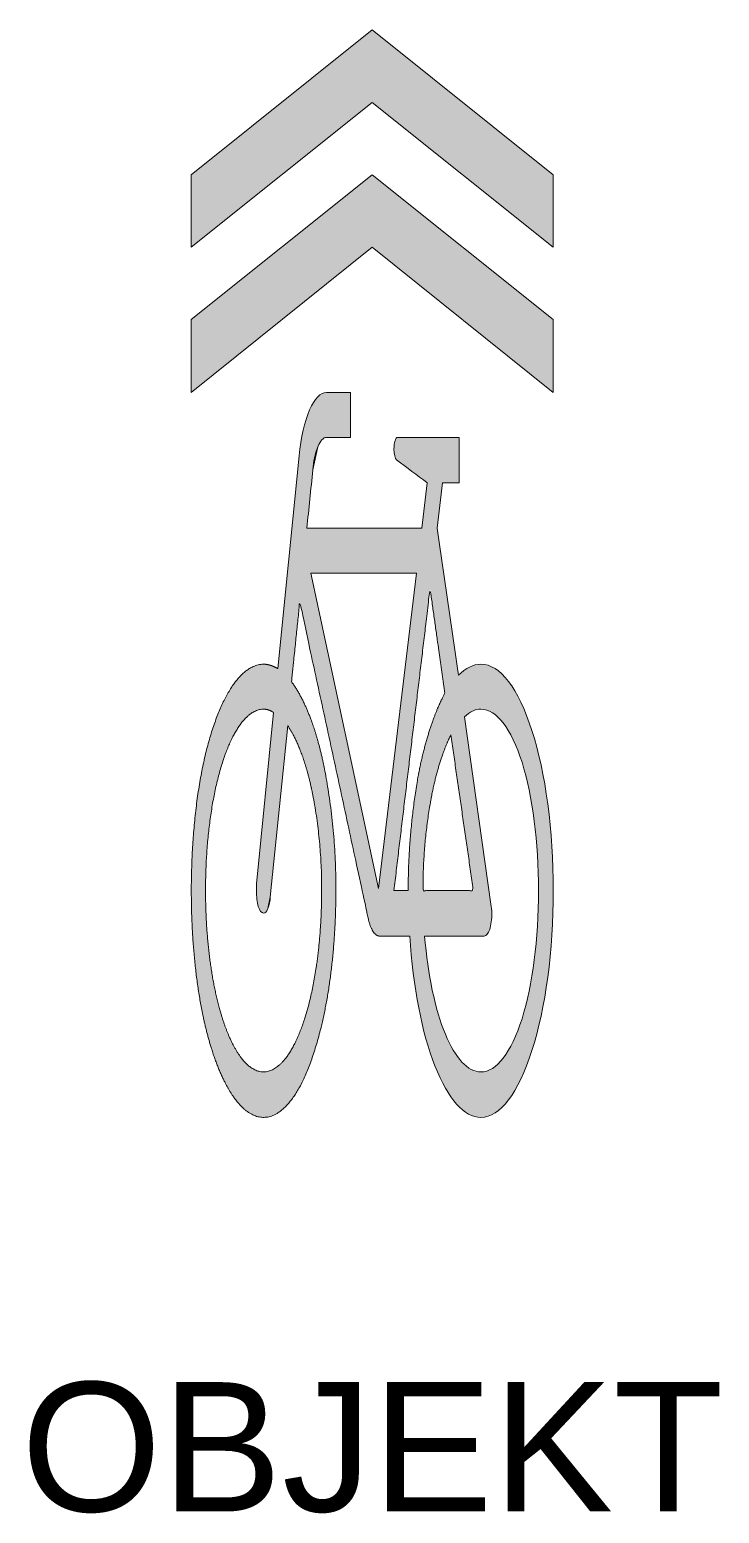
# Model space of a CAD drawing. Header units: metres. Extents: x -0.66 to 0.67, y -0.75 to 2.11.
import ezdxf
from ezdxf.enums import TextEntityAlignment as Align

# ---------------------------------------------------------------- set-up
doc = ezdxf.new("R2010")
doc.units = ezdxf.units.M
doc.layers.get('Defpoints').update_dxf_attribs({"color": 140, "lineweight": 5})
doc.styles.get("Standard").update_dxf_attribs({"font": 'arial.ttf'})

msp = doc.modelspace()

# ---------------------------------------------------------------- hatches: boundary and pattern name
at = {"lineweight": 0}
h = msp.add_hatch(color=0, dxfattribs=at)
h.dxf.hatch_style = 1
h.paths.add_polyline_path([(0.3500001023408714, 1.693318683253338), (0.3500001023408714, 1.833106923825184), (-0.0005295185612936848, 2.113742406791387), (-0.3500001023408714, 1.833106923825184), (-0.3500001023408714, 1.693318683253338), (-0.0005295185612936709, 1.972895164397027)])
h = msp.add_hatch(color=0, dxfattribs=at)
h.dxf.hatch_style = 1
h.paths.add_polyline_path([(0.3500001023408714, 1.41268326492348), (0.3500001023408714, 1.553530507317838), (-0.0005295185612937126, 1.833106988461527), (-0.3500001023408714, 1.553530507317838), (-0.3500001023408714, 1.41268326492348), (-0.0005295185612936848, 1.693318747889684)])
h = msp.add_hatch(color=0, dxfattribs=at)
h.dxf.hatch_style = 1
edge = h.paths.add_edge_path()
edge.add_spline(control_points=[(-0.1265506639268068, 1.150050619030988), (-0.1226676572442642, 1.187821684033985), (-0.1187846505617216, 1.225592749036982), (-0.114901643879179, 1.26336381403998)], knot_values=[18, 18, 18, 18, 19, 19, 19, 19], weights=[1, 1, 1, 1], degree=3, periodic=0)
edge.add_arc((0.03203485899295133, 1.255137639169015), 0.1471665920964776, 159.0148196654555, 176.7956661802166, ccw=False)
edge.add_spline(control_points=[(-0.105370627476546, 1.307841890585571), (-0.1000756183639311, 1.319490910633228), (-0.094780609251373, 1.325844921568311), (-0.08842659831630328, 1.325844921568311)], knot_values=[0, 0, 0, 0, 1, 1, 1, 1], weights=[1, 1, 1, 1], degree=3, periodic=0)
edge.add_spline(control_points=[(-0.08842659831630328, 1.325844921568311), (-0.07289457158613288, 1.325844921568311), (-0.05736254485593406, 1.325844921568311), (-0.04183051812573524, 1.325844921568311)], knot_values=[1, 1, 1, 1, 2, 2, 2, 2], weights=[1, 1, 1, 1], degree=3, periodic=0)
edge.add_spline(control_points=[(-0.04183051812573524, 1.325844921568311), (-0.0418305181256784, 1.354790971383689), (-0.0418305181256784, 1.383737021199069), (-0.0418305181256784, 1.412683071014449)], knot_values=[2, 2, 2, 2, 3, 3, 3, 3], weights=[1, 1, 1, 1], degree=3, periodic=0)
edge.add_line((-0.0418305181256784, 1.412683071014452), (-0.08842659831630337, 1.412683071014452))
edge.add_spline(control_points=[(-0.08842659831630328, 1.412683071014452), (-0.1000756183639311, 1.412683071014452), (-0.1117246384116157, 1.401034050966803), (-0.1212556548142487, 1.37879501269401), (-0.1307866712168533, 1.356555974421216), (-0.1381996839744346, 1.325844921568311), (-0.1413766894419979, 1.289838859602835)], knot_values=[0, 0, 0, 0, 1, 1, 1, 2, 2, 2, 2], degree=3, periodic=0)
edge.add_line((-0.141376689441998, 1.289838859602834), (-0.1826777605200647, 0.8789461524674174))
edge.add_spline(control_points=[(-0.1826777605200647, 0.8789461524674174), (-0.1922087769226692, 0.8842411439299553), (-0.2006807915027906, 0.8874181670475281), (-0.2102118079053952, 0.8874181670475281)], knot_values=[0, 0, 0, 0, 1, 1, 1, 1], weights=[1, 1, 1, 1], degree=3, periodic=0)
edge.add_spline(control_points=[(-0.2102118079053952, 0.8874181670475281), (-0.2472768716933871, 0.8874181670475281), (-0.2832829336588674, 0.8418810886794255), (-0.3097579792217431, 0.7592789465233345)], knot_values=[1, 1, 1, 1, 2, 2, 2, 2], weights=[1, 1, 1, 1], degree=3, periodic=0)
edge.add_spline(control_points=[(-0.3097579792217431, 0.7592789465233345), (-0.336233024784562, 0.677735823839793), (-0.3500000308272178, 0.5654816130032785), (-0.3500000308272178, 0.4500503966992291)], knot_values=[2, 2, 2, 2, 3, 3, 3, 3], weights=[1, 1, 1, 1], degree=3, periodic=0)
edge.add_spline(control_points=[(-0.3500000308272178, 0.4500503966992291), (-0.3500000308272178, 0.3335602315227497), (-0.336233024784562, 0.2223649872086924), (-0.3097579792217431, 0.1408219174752396)], knot_values=[3, 3, 3, 3, 4, 4, 4, 4], weights=[1, 1, 1, 1], degree=3, periodic=0)
edge.add_spline(control_points=[(-0.3097579792217431, 0.1408219174752396), (-0.2832829336588674, 0.05821977531915223), (-0.2472768716933871, 0.01162371277856522), (-0.2102118079053952, 0.01162371277856522), (-0.1731467441174033, 0.01162371277856522), (-0.137140682151923, 0.05821977531915223), (-0.1117246384116157, 0.1408219174752396)], knot_values=[4, 4, 4, 4, 5, 5, 5, 6, 6, 6, 6], weights=[1, 1, 1, 1, 1, 1, 1], degree=3, periodic=0)
edge.add_spline(control_points=[(-0.1117246384116157, 0.1408219174752396), (-0.08524959284876843, 0.2223649872086924), (-0.07042356733357735, 0.3335602315227497), (-0.07042356733357735, 0.4500503966992291)], knot_values=[6, 6, 6, 6, 7.000000000000001, 7.000000000000001, 7.000000000000001, 7.000000000000001], weights=[1, 1, 1, 1], degree=3, periodic=0)
edge.add_spline(control_points=[(-0.07042356733357735, 0.4500503966992291), (-0.07015588145851837, 0.531175364261987), (-0.07794758331597507, 0.611925728966737), (-0.09372160742880453, 0.6915028122324198)], knot_values=[7.000000000000001, 7.000000000000001, 7.000000000000001, 7.000000000000001, 7.19898617741152, 7.19898617741152, 7.19898617741152, 7.19898617741152], weights=[1, 0.9967030960830896, 0.9967030960830896, 1], degree=3, periodic=0)
edge.add_spline(control_points=[(-0.09372160742880453, 0.6915028122324198), (-0.1085476329440809, 0.7635149714634224), (-0.1307866712168533, 0.8196420857066933), (-0.156202714957189, 0.8535301087270781)], knot_values=[7.19898617741152, 7.19898617741152, 7.19898617741152, 7.19898617741152, 8.19898617741152, 8.19898617741152, 8.19898617741152, 8.19898617741152], weights=[1, 1, 1, 1], degree=3, periodic=0)
edge.add_spline(control_points=[(-0.156202714957189, 0.8535301087270781), (-0.150907705844574, 0.9050681974227608), (-0.1456126967319875, 0.9566062861184417), (-0.140317687619401, 1.008144374814123)], knot_values=[8.19898617741152, 8.19898617741152, 8.19898617741152, 8.19898617741152, 9.19898617741152, 9.19898617741152, 9.19898617741152, 9.19898617741152], weights=[1, 1, 1, 1], degree=3, periodic=0)
edge.add_spline(control_points=[(-0.140317687619401, 1.008144374814123), (-0.09654561228892078, 0.8058750325972923), (-0.05277353695835529, 0.6036056903804674), (-0.009001461627789809, 0.4013363481636425)], knot_values=[9.19898617741152, 9.19898617741152, 9.19898617741152, 9.19898617741152, 10.19898617741152, 10.19898617741152, 10.19898617741152, 10.19898617741152], weights=[1, 1, 1, 1], degree=3, periodic=0)
edge.add_spline(control_points=[(-0.009001461627789809, 0.4013363481636425), (-0.004765454337686492, 0.3769792885957948), (0.004765562064918072, 0.3621532630805966), (0.01323757664501102, 0.3621532630805966)], knot_values=[10.19898617741152, 10.19898617741152, 10.19898617741152, 10.19898617741152, 11.19898617741152, 11.19898617741152, 11.19898617741152, 11.19898617741152], weights=[1, 1, 1, 1], degree=3, periodic=0)
edge.add_line((0.01323757664501105, 0.3621532630805966), (0.07254167870583218, 0.3621532630805967))
edge.add_spline(control_points=[(0.07254167870583217, 0.3621532630805966), (0.07889568964090188, 0.2636661288868574), (0.09583971880111619, 0.1747099581456553), (0.1212557625414519, 0.1111698664448468)], knot_values=[0, 0, 0, 0, 1, 1, 1, 1], weights=[1, 1, 1, 1], degree=3, periodic=0)
edge.add_spline(control_points=[(0.1212557625414519, 0.1111698664448468), (0.146671806281816, 0.04657068467137648), (0.1773828591347097, 0.01162371277856522), (0.2102119156326268, 0.01162371277856522)], knot_values=[1, 1, 1, 1, 2, 2, 2, 2], weights=[1, 1, 1, 1], degree=3, periodic=0)
edge.add_spline(control_points=[(0.2102119156326268, 0.01162371277856522), (0.2472769617705666, 0.01162371277856522), (0.282224057213611, 0.05821977531915223), (0.3086991027764867, 0.1408219174752396)], knot_values=[2, 2, 2, 2, 3, 3, 3, 3], weights=[1, 1, 1, 1], degree=3, periodic=0)
edge.add_spline(control_points=[(0.3086991027764867, 0.1408219174752396), (0.3351405745774541, 0.2222615801117197), (0.3499625525078787, 0.333278259474049), (0.3500001023335813, 0.4496072487718391)], knot_values=[3, 3, 3, 3, 3.998731871423155, 3.998731871423155, 3.998731871423155, 3.998731871423155], weights=[1, 1, 1, 1], degree=3, periodic=0)
edge.add_line((0.350000102340871, 0.4496072489994001), (0.350000102340871, 0.4504895259615509))
edge.add_spline(control_points=[(0.3500001023335813, 0.4504895261879391), (0.3499625525078786, 0.5657662691605058), (0.3351405745774541, 0.6778392310039134), (0.3086991027764867, 0.7592789465233345)], knot_values=[4.001268128576847, 4.001268128576847, 4.001268128576847, 4.001268128576847, 5, 5, 5, 5], weights=[1, 1, 1, 1], degree=3, periodic=0)
edge.add_spline(control_points=[(0.3086991027764867, 0.7592789465233345), (0.282224057213611, 0.8418810886794255), (0.2472769617705666, 0.8874181670475281), (0.2102119156326268, 0.8874181670475281)], knot_values=[5, 5, 5, 5, 6, 6, 6, 6], weights=[1, 1, 1, 1], degree=3, periodic=0)
edge.add_spline(control_points=[(0.2102119156326268, 0.8874181670475281), (0.1953858901174357, 0.8874181670475281), (0.1805598646022446, 0.880005154289929), (0.1667928409095651, 0.8662381482472767), (0.1667928409095651, 0.8662381482472767), (0.1667928409095651, 0.8662381482472767), (0.1667928409095651, 0.8662381482472767), (0.1530258172169141, 0.9608423051751807), (0.1392587935242346, 1.055446462103085), (0.1254917698315552, 1.150050619030988)], knot_values=[6, 6, 6, 6, 7, 7, 7, 8, 8, 8, 9, 9, 9, 9], weights=[1, 1, 1, 1, 1, 1, 1, 1, 1, 1], degree=3, periodic=0)
edge.add_spline(control_points=[(0.1254917698315552, 1.150050619030988), (0.1290217759065371, 1.179349669453877), (0.1325517819815758, 1.208648719876765), (0.1360817880566145, 1.237947770299652)], knot_values=[9, 9, 9, 9, 10, 10, 10, 10], weights=[1, 1, 1, 1], degree=3, periodic=0)
edge.add_spline(control_points=[(0.1360817880566145, 1.237947770299652), (0.146671806281816, 1.237947770299648), (0.1572618245069606, 1.237947770299648), (0.1678518427321052, 1.237947770299648)], knot_values=[10, 10, 10, 10, 11, 11, 11, 11], weights=[1, 1, 1, 1], degree=3, periodic=0)
edge.add_spline(control_points=[(0.1678518427321052, 1.237947770299648), (0.1678518427320768, 1.267246820722534), (0.1678518427320768, 1.296545871145421), (0.1678518427320768, 1.325844921568308)], knot_values=[11, 11, 11, 11, 12, 12, 12, 12], weights=[1, 1, 1, 1], degree=3, periodic=0)
edge.add_spline(control_points=[(0.1678518427320768, 1.325844921568308), (0.1283157746915862, 1.325844921568311), (0.08877970665106716, 1.325844921568311), (0.04924363861054815, 1.325844921568311)], knot_values=[12, 12, 12, 12, 13, 13, 13, 13], weights=[1, 1, 1, 1], degree=3, periodic=0)
edge.add_spline(control_points=[(0.04924363861054815, 1.325844921568311), (0.04500763132044483, 1.325844921568311), (0.04183062585290998, 1.31525490334317), (0.04183062585290998, 1.303605883295514)], knot_values=[13, 13, 13, 13, 14, 14, 14, 14], weights=[1, 1, 1, 1], degree=3, periodic=0)
edge.add_spline(control_points=[(0.04183062585290998, 1.303605883295514), (0.04183062585290998, 1.293015865070377), (0.04394862949793321, 1.284543850490266), (0.04712563496546807, 1.282425846845236)], knot_values=[14, 14, 14, 14, 15, 15, 15, 15], weights=[1, 1, 1, 1], degree=3, periodic=0)
edge.add_spline(control_points=[(0.04712563496546807, 1.282425846845236), (0.06689366898574178, 1.267599821330037), (0.0866617030060155, 1.252773795814841), (0.1064297370262892, 1.237947770299645)], knot_values=[15, 15, 15, 15, 16, 16, 16, 16], weights=[1, 1, 1, 1], degree=3, periodic=0)
edge.add_spline(control_points=[(0.1064297370262892, 1.237947770299645), (0.1028997309511936, 1.208648719876759), (0.0993697248761265, 1.179349669453872), (0.09583971880105935, 1.150050619030985)], knot_values=[16, 16, 16, 16, 17, 17, 17, 17], weights=[1, 1, 1, 1], degree=3, periodic=0)
edge.add_spline(control_points=[(0.09583971880105935, 1.150050619030985), (0.02170959122516081, 1.150050619030988), (-0.052420536350823, 1.150050619030988), (-0.1265506639268068, 1.150050619030988)], knot_values=[17, 17, 17, 17, 18, 18, 18, 18], weights=[1, 1, 1, 1], degree=3, periodic=0)
h.paths.add_polyline_path([(0.08524970057597156, 1.063212487234875), (0.0121785748224994, 0.4542864392893441), (-0.1191376511691971, 1.063212487234875)], flags=16)
edge = h.paths.add_edge_path(flags=16)
edge.add_spline(control_points=[(0.1117247461387905, 1.033560418554455), (0.1212557625414235, 0.9661373084044094), (0.1307867789440564, 0.898714198254364), (0.1403177953467178, 0.8312910881043187)], knot_values=[1.169938981253876, 1.169938981253876, 1.169938981253876, 1.169938981253876, 2.169938981253876, 2.169938981253876, 2.169938981253876, 2.169938981253876], weights=[1, 1, 1, 1], degree=3, periodic=0)
edge.add_spline(control_points=[(0.1403177953467178, 0.8312910881043187), (0.1191377588964286, 0.7921080030212693), (0.1011347279137027, 0.7370399259005751), (0.08842670604356329, 0.6703227757821342)], knot_values=[0.1699389812538756, 0.1699389812538756, 0.1699389812538756, 0.1699389812538756, 1.169938981253876, 1.169938981253876, 1.169938981253876, 1.169938981253876], weights=[1, 1, 1, 0.9999999999999999], degree=3, periodic=0)
edge.add_spline(control_points=[(0.08842670604356329, 0.6703227757821342), (0.07583402517373372, 0.5975277083371271), (0.0694646949983877, 0.5239265596441207), (0.06936467323835416, 0.4500503966992309)], knot_values=[0, 0, 0, 0, 0.1699389812538756, 0.1699389812538756, 0.1699389812538756, 0.1699389812538756], weights=[0.9999999999999999, 0.9975948428090906, 0.9975948428090906, 0.9999999999999999], degree=3, periodic=0)
edge.add_line((0.06936467323835407, 0.4500503966992291), (0.04183062585291041, 0.450050396699229))
edge.add_spline(control_points=[(0.04183062585290998, 0.4500503966992255), (0.06512866594822242, 0.6445537373176347), (0.08842670604353486, 0.8390570779360438), (0.1117247461387905, 1.033560418554455)], knot_values=[2.169938981253876, 2.169938981253876, 2.169938981253876, 2.169938981253876, 3.169938981253876, 3.169938981253876, 3.169938981253876, 3.169938981253876], weights=[1, 1, 1, 1], degree=3, periodic=0)
edge = h.paths.add_edge_path(flags=16)
edge.add_line((-0.1911497751001576, 0.7942259890162653), (-0.2239788315981031, 0.462758436219424))
edge.add_spline(control_points=[(-0.2239788315981031, 0.4627584362194241), (-0.2239788315981031, 0.4585224112793398), (-0.2239788315981031, 0.4542864392893442), (-0.2239788315981031, 0.4500503966992291)], knot_values=[3, 3, 3, 3, 4, 4, 4, 4], degree=3, periodic=0)
edge.add_spline(control_points=[(-0.2239788315981031, 0.4500503966992291), (-0.2239788315981031, 0.4384013766515729), (-0.2229198297755914, 0.4267523566039202), (-0.2208018261305398, 0.4193393791463826)], knot_values=[2, 2, 2, 2, 3, 3, 3, 3], degree=3, periodic=0)
edge.add_spline(control_points=[(-0.2208018261305398, 0.4193393791463826), (-0.2176248206630049, 0.4108673822163027), (-0.2144478151954416, 0.406631339626184), (-0.2102118079053952, 0.406631339626184)], knot_values=[1, 1, 1, 1, 2, 2, 2, 2], degree=3, periodic=0)
edge.add_spline(control_points=[(-0.2102118079053952, 0.406631339626184), (-0.2070348024378603, 0.406631339626184), (-0.2049167987928371, 0.40874932562118), (-0.2017397933253022, 0.4151033542062947)], knot_values=[0, 0, 0, 0, 1, 1, 1, 1], degree=3, periodic=0)
edge.add_line((-0.2017397933252598, 0.415103354206361), (-0.1975037860352558, 0.4373424277791497))
edge.add_line((-0.1975037860352558, 0.4373424277791497), (-0.1636157277147987, 0.7688099629259604))
edge.add_spline(control_points=[(-0.1636157277147987, 0.7688099629259604), (-0.1445536949095612, 0.7412758978905671), (-0.1276096657493184, 0.6957388548225296), (-0.1159606457016338, 0.6396117582292895)], knot_values=[7.198595233930988, 7.198595233930988, 7.198595233930988, 7.198595233930988, 8.198595233930988, 8.198595233930988, 8.198595233930988, 8.198595233930988], weights=[1, 1, 1, 1], degree=3, periodic=0)
edge.add_spline(control_points=[(-0.1159606457016338, 0.6396117582292895), (-0.1036848580162513, 0.5771255993099924), (-0.09766407560435653, 0.5137302903437), (-0.09795761471890785, 0.4500503966992291)], knot_values=[7.000000000000001, 7.000000000000001, 7.000000000000001, 7.000000000000001, 7.198595233930988, 7.198595233930988, 7.198595233930988, 7.198595233930988], weights=[1, 0.9967160274211757, 0.9967160274211757, 1], degree=3, periodic=0)
edge.add_spline(control_points=[(-0.09795761471890785, 0.4500503966992291), (-0.09795761471890785, 0.3568582539680278), (-0.1096066347665925, 0.2679020832268257), (-0.1307866712168533, 0.202243952580929), (-0.1519667076671425, 0.1365858219350322), (-0.1805597568750414, 0.09952077579707463), (-0.2102118079053952, 0.09952077579707463), (-0.2398638589358058, 0.09952077579707463), (-0.2684569081436763, 0.1365858219350322), (-0.2896369445939371, 0.202243952580929), (-0.3108169810442547, 0.2679020832268257), (-0.3224660010918825, 0.3568582539680278), (-0.3224660010918825, 0.4500503966992291)], knot_values=[3, 3, 3, 3, 4, 4, 4, 5, 5, 5, 6, 6, 6, 7, 7, 7, 7], weights=[1, 1, 1, 1, 1, 1, 1, 1, 1, 1, 1, 1, 1], degree=3, periodic=0)
edge.add_spline(control_points=[(-0.3224660010918825, 0.4500503966992291), (-0.3224660010918825, 0.5432426100305463), (-0.3108169810442547, 0.6321987101716289), (-0.2896369445939371, 0.6978568408175256), (-0.2684569081436763, 0.7635149714634224), (-0.2398638589358058, 0.80058001760138), (-0.2102118079053952, 0.80058001760138)], knot_values=[1, 1, 1, 1, 2, 2, 2, 3, 3, 3, 3], weights=[1, 1, 1, 1, 1, 1, 1], degree=3, periodic=0)
edge.add_spline(control_points=[(-0.2102118079053952, 0.80058001760138), (-0.2038577969703255, 0.80058001760138), (-0.1975037860352558, 0.798462031606384), (-0.1911497751001576, 0.7942259890162653)], knot_values=[0, 0, 0, 0, 1, 1, 1, 1], weights=[1, 1, 1, 1], degree=3, periodic=0)
edge = h.paths.add_edge_path(flags=16)
edge.add_spline(control_points=[(0.1784418609572214, 0.7857539920861853), (0.1879728773598544, 0.7952850084888112), (0.1985628955849705, 0.80058001760138), (0.2102119156326268, 0.80058001760138)], knot_values=[6, 6, 6, 6, 7, 7, 7, 7], degree=3, periodic=0)
edge.add_spline(control_points=[(0.2102119156326268, 0.80058001760138), (0.2398639666630373, 0.80058001760138), (0.2684570158709079, 0.7635149714634224), (0.2896370699712207, 0.6978568408175256)], knot_values=[5, 5, 5, 5, 6, 6, 6, 6], degree=3, periodic=0)
edge.add_spline(control_points=[(0.2896370699712207, 0.6978568408175256), (0.3097580869489462, 0.6321987101716289), (0.3214071069966025, 0.5432426100305463), (0.3214071069966025, 0.4500503966992291)], knot_values=[4, 4, 4, 4, 5, 5, 5, 5], degree=3, periodic=0)
edge.add_spline(control_points=[(0.3214071069966025, 0.4500503966992291), (0.3214071069966025, 0.3568582539680278), (0.3097580869489462, 0.2679020832268257), (0.2896370699712207, 0.202243952580929)], knot_values=[3, 3, 3, 3, 4, 4, 4, 4], degree=3, periodic=0)
edge.add_spline(control_points=[(0.2896370699712207, 0.202243952580929), (0.2684570158709079, 0.1365858219350322), (0.2398639666630373, 0.09952077579707463), (0.2102119156326268, 0.09952077579707463)], knot_values=[2, 2, 2, 2, 3, 3, 3, 3], degree=3, periodic=0)
edge.add_spline(control_points=[(0.2102119156326268, 0.09952077579707463), (0.1847958718923195, 0.09952077579707463), (0.160438829974467, 0.1259958213599219), (0.1413767971692295, 0.1725919015505362)], knot_values=[1, 1, 1, 1, 2, 2, 2, 2], degree=3, periodic=0)
edge.add_spline(control_points=[(0.1413767971692295, 0.1725919015505362), (0.1212557625414519, 0.2202470541637886), (0.1074887388488008, 0.2869641513321355), (0.1011347279137027, 0.3621532630805966)], knot_values=[0, 0, 0, 0, 1, 1, 1, 1], degree=3, periodic=0)
edge.add_line((0.1011347279137027, 0.3621532630805965), (0.2165659265676964, 0.3621532630805966))
edge.add_spline(control_points=[(0.2165659265676965, 0.3621532630805966), (0.2208019338577998, 0.3621532630805966), (0.2239789393253346, 0.3674482545431381), (0.2271559447928695, 0.3748613026007952)], knot_values=[2, 2, 2, 2, 3, 3, 3, 3], degree=3, periodic=0)
edge.add_spline(control_points=[(0.2271559447928695, 0.3748613026007952), (0.2292739484378927, 0.3833332995308787), (0.231391952082916, 0.3949823195785314), (0.231391952082916, 0.406631339626184)], knot_values=[1, 1, 1, 1, 2, 2, 2, 2], degree=3, periodic=0)
edge.add_spline(control_points=[(0.231391952082916, 0.406631339626184), (0.231391952082916, 0.4119263310887256), (0.2303329502604043, 0.4182803596738403), (0.2292739484378927, 0.4235753511363747)], knot_values=[0, 0, 0, 0, 1, 1, 1, 1], degree=3, periodic=0)
edge.add_line((0.2292739484378929, 0.4235753511363738), (0.1784418609572214, 0.7857539920861853))
edge = h.paths.add_edge_path(flags=16)
edge.add_spline(control_points=[(0.1519668153944309, 0.7508069319432273), (0.1664398403021181, 0.6505547535285618), (0.1809128652098053, 0.5503025751138964), (0.1953858901174073, 0.4500503966992291)], knot_values=[2.175444802124926, 2.175444802124926, 2.175444802124926, 2.175444802124926, 3.175444802124926, 3.175444802124926, 3.175444802124926, 3.175444802124926], weights=[1, 1, 1, 1], degree=3, periodic=0)
edge.add_spline(control_points=[(0.1953858901174073, 0.4500503966992291), (0.1629098342269941, 0.4500503966992291), (0.130433778336581, 0.4500503966992291), (0.09795772244616785, 0.4500503966992255)], knot_values=[1.175444802124926, 1.175444802124926, 1.175444802124926, 1.175444802124926, 2.175444802124926, 2.175444802124926, 2.175444802124926, 2.175444802124926], weights=[1, 1, 1, 1], degree=3, periodic=0)
edge.add_spline(control_points=[(0.09795772244616785, 0.4500503966992255), (0.0978394265827518, 0.5079496569167485), (0.1027941361326583, 0.565636650086125), (0.1127837479613589, 0.6226677467190953)], knot_values=[1, 1, 1, 1, 1.175444802124926, 1.175444802124926, 1.175444802124926, 1.175444802124926], weights=[1, 0.9974365712622254, 0.9974365712622254, 1], degree=3, periodic=0)
edge.add_spline(control_points=[(0.1127837479613589, 0.6226677467190953), (0.1223147643639635, 0.6756178378447935), (0.1360817880566429, 0.719036894917835), (0.1519668153943741, 0.7508069319432238)], knot_values=[0, 0, 0, 0, 1, 1, 1, 1], weights=[1, 1, 1, 1], degree=3, periodic=0)

# ---------------------------------------------------------------- linework, layer by layer
at = {"color": 0, "lineweight": 0}
for points in [[(0.3500001023408714, 1.833106923825184), (-0.0005295185612936848, 2.113742406791387), (-0.3500001023408714, 1.833106923825184), (-0.3500001023408714, 1.693318683253338), (-0.0005295185612936848, 1.972895164397027), (0.3500001023408714, 1.693318683253338), (0.3500001023408714, 1.833106923825184)], [(0.3500001023408714, 1.553530507317838), (-0.0005295185612936848, 1.833106988461527), (-0.3500001023408714, 1.553530507317838), (-0.3500001023408714, 1.41268326492348), (-0.0005295185612936848, 1.693318747889684), (0.3500001023408714, 1.41268326492348), (0.3500001023408714, 1.553530507317838)], [(-0.0418305181256784, 1.412683071014452), (-0.08842659831630328, 1.412683071014452), (-0.0418305181256784, 1.412683071014452)], [(-0.1413766894419979, 1.289838859602835), (-0.1826777605200647, 0.8789461524674174), (-0.1413766894419979, 1.289838859602835)], [(-0.1191376511691971, 1.063212487234875), (0.0121785748224994, 0.4542864392893442), (0.08524970057597159, 1.063212487234875), (-0.1191376511691971, 1.063212487234875)], [(-0.2239788315981031, 0.4627584362194241), (-0.1911497751001576, 0.7942259890162653), (-0.2239788315981031, 0.4627584362194241)], [(0.1784418609572214, 0.7857539920861853), (0.2292739484378927, 0.4235753511363747), (0.1784418609572214, 0.7857539920861853)], [(-0.1636157277147987, 0.7688099629259604), (-0.1975037860352558, 0.43734242777915), (-0.1636157277147987, 0.7688099629259604)], [(0.04183062585290998, 0.4500503966992291), (0.06936467323829731, 0.4500503966992291), (0.04183062585290998, 0.4500503966992291)], [(0.01323757664501102, 0.3621532630805966), (0.07254167870583217, 0.3621532630805966), (0.01323757664501102, 0.3621532630805966)], [(0.2165659265676965, 0.3621532630805966), (0.1011347279137027, 0.3621532630805966), (0.2165659265676965, 0.3621532630805966)]]:
    msp.add_lwpolyline(points, close=True, dxfattribs=at)
for points in [[(-0.1053706274765176, 1.307841890585571, 0.0777396185700069), (-0.1149016438791506, 1.263363814039987), (-0.1053706274765176, 1.307841890585571, 0.0777396185700069)], [(-0.2017397933252738, 0.4151033542062876, 0.09667630588679244), (-0.1975037860352558, 0.43734242777915), (-0.2017397933252738, 0.4151033542062876, 0.09667630588679244)]]:
    msp.add_lwpolyline(points, format="xyb", close=True, dxfattribs=at)
for points, knots in [([(-0.08842659831630328, 1.412683071014452), (-0.1000756183639311, 1.412683071014452), (-0.1117246384116157, 1.401034050966803), (-0.1212556548142487, 1.37879501269401), (-0.1307866712168533, 1.356555974421216), (-0.1381996839744346, 1.325844921568311), (-0.1413766894419979, 1.289838859602835)], [0, 0, 0, 0, 1, 1, 1, 2, 2, 2, 2]), ([(-0.105370627476546, 1.307841890585571), (-0.1000756183639311, 1.319490910633228), (-0.094780609251373, 1.325844921568311), (-0.08842659831630328, 1.325844921568311), (-0.07289457158613288, 1.325844921568311), (-0.05736254485593406, 1.325844921568311), (-0.04183051812573524, 1.325844921568311), (-0.0418305181256784, 1.354790971383689), (-0.0418305181256784, 1.383737021199069), (-0.0418305181256784, 1.412683071014449)], [0, 0, 0, 0, 1, 1, 1, 2, 2, 2, 3, 3, 3, 3]), ([(0.07254167870583217, 0.3621532630805966), (0.07889568964090188, 0.2636661288868574), (0.09583971880111619, 0.1747099581456553), (0.1212557625414519, 0.1111698664448468), (0.146671806281816, 0.04657068467137648), (0.1773828591347097, 0.01162371277856522), (0.2102119156326268, 0.01162371277856522), (0.2472769617705666, 0.01162371277856522), (0.282224057213611, 0.05821977531915223), (0.3086991027764867, 0.1408219174752396), (0.3351741483393056, 0.2223649872086924), (0.3500001738545251, 0.3335602315227497), (0.3500001738545251, 0.4500503966992291), (0.3500001738545251, 0.5654816130032785), (0.3351741483393056, 0.677735823839793), (0.3086991027764867, 0.7592789465233345), (0.282224057213611, 0.8418810886794255), (0.2472769617705666, 0.8874181670475281), (0.2102119156326268, 0.8874181670475281), (0.1953858901174357, 0.8874181670475281), (0.1805598646022446, 0.880005154289929), (0.1667928409095651, 0.8662381482472767), (0.1667928409095651, 0.8662381482472767), (0.1667928409095651, 0.8662381482472767), (0.1667928409095651, 0.8662381482472767), (0.1530258172169141, 0.9608423051751807), (0.1392587935242346, 1.055446462103085), (0.1254917698315552, 1.150050619030988), (0.1290217759065371, 1.179349669453877), (0.1325517819815758, 1.208648719876765), (0.1360817880566145, 1.237947770299652), (0.146671806281816, 1.237947770299648), (0.1572618245069606, 1.237947770299648), (0.1678518427321052, 1.237947770299648), (0.1678518427320768, 1.267246820722534), (0.1678518427320768, 1.296545871145421), (0.1678518427320768, 1.325844921568308), (0.1283157746915862, 1.325844921568311), (0.08877970665106716, 1.325844921568311), (0.04924363861054815, 1.325844921568311), (0.04500763132044483, 1.325844921568311), (0.04183062585290998, 1.31525490334317), (0.04183062585290998, 1.303605883295514), (0.04183062585290998, 1.293015865070377), (0.04394862949793321, 1.284543850490266), (0.04712563496546807, 1.282425846845236), (0.06689366898574178, 1.267599821330037), (0.0866617030060155, 1.252773795814841), (0.1064297370262892, 1.237947770299645), (0.1028997309511936, 1.208648719876759), (0.0993697248761265, 1.179349669453872), (0.09583971880105935, 1.150050619030985), (0.02170959122516081, 1.150050619030988), (-0.052420536350823, 1.150050619030988), (-0.1265506639268068, 1.150050619030988), (-0.1226676572442642, 1.187821684033985), (-0.1187846505617216, 1.225592749036982), (-0.114901643879179, 1.26336381403998)], [0, 0, 0, 0, 1, 1, 1, 2, 2, 2, 3, 3, 3, 4, 4, 4, 5, 5, 5, 6, 6, 6, 7, 7, 7, 8, 8, 8, 9, 9, 9, 10, 10, 10, 11, 11, 11, 12, 12, 12, 13, 13, 13, 14, 14, 14, 15, 15, 15, 16, 16, 16, 17, 17, 17, 18, 18, 18, 19, 19, 19, 19]), ([(0.1011347279137027, 0.3621532630805966), (0.1074887388488008, 0.2869641513321355), (0.1212557625414519, 0.2202470541637886), (0.1413767971692295, 0.1725919015505362), (0.160438829974467, 0.1259958213599219), (0.1847958718923195, 0.09952077579707463), (0.2102119156326268, 0.09952077579707463), (0.2398639666630373, 0.09952077579707463), (0.2684570158709079, 0.1365858219350322), (0.2896370699712207, 0.202243952580929), (0.3097580869489462, 0.2679020832268257), (0.3214071069966025, 0.3568582539680278), (0.3214071069966025, 0.4500503966992291), (0.3214071069966025, 0.5432426100305463), (0.3097580869489462, 0.6321987101716289), (0.2896370699712207, 0.6978568408175256), (0.2684570158709079, 0.7635149714634224), (0.2398639666630373, 0.80058001760138), (0.2102119156326268, 0.80058001760138), (0.1985628955849705, 0.80058001760138), (0.1879728773598544, 0.7952850084888112), (0.1784418609572214, 0.7857539920861853)], [0, 0, 0, 0, 1, 1, 1, 2, 2, 2, 3, 3, 3, 4, 4, 4, 5, 5, 5, 6, 6, 6, 7, 7, 7, 7]), ([(-0.2017397933253022, 0.4151033542062947), (-0.2049167987928371, 0.40874932562118), (-0.2070348024378603, 0.406631339626184), (-0.2102118079053952, 0.406631339626184), (-0.2144478151954416, 0.406631339626184), (-0.2176248206630049, 0.4108673822163027), (-0.2208018261305398, 0.4193393791463826), (-0.2229198297755914, 0.4267523566039202), (-0.2239788315981031, 0.4384013766515729), (-0.2239788315981031, 0.4500503966992291), (-0.2239788315981031, 0.4542864392893442), (-0.2239788315981031, 0.4585224112793398), (-0.2239788315981031, 0.4627584362194241)], [0, 0, 0, 0, 1, 1, 1, 2, 2, 2, 3, 3, 3, 4, 4, 4, 4]), ([(0.2292739484378927, 0.4235753511363747), (0.2303329502604043, 0.4182803596738403), (0.231391952082916, 0.4119263310887256), (0.231391952082916, 0.406631339626184), (0.231391952082916, 0.3949823195785314), (0.2292739484378927, 0.3833332995308787), (0.2271559447928695, 0.3748613026007952), (0.2239789393253346, 0.3674482545431381), (0.2208019338577998, 0.3621532630805966), (0.2165659265676965, 0.3621532630805966)], [0, 0, 0, 0, 1, 1, 1, 2, 2, 2, 3, 3, 3, 3])]:
    msp.add_open_spline(points, degree=3, knots=knots, dxfattribs=at)
for points, weights, knots in [([(-0.1826777605200647, 0.8789461524674174), (-0.1922087769226692, 0.8842411439299553), (-0.2006807915027906, 0.8874181670475281), (-0.2102118079053952, 0.8874181670475281), (-0.2472768716933871, 0.8874181670475281), (-0.2832829336588674, 0.8418810886794255), (-0.3097579792217431, 0.7592789465233345), (-0.336233024784562, 0.677735823839793), (-0.3500000308272178, 0.5654816130032785), (-0.3500000308272178, 0.4500503966992291), (-0.3500000308272178, 0.3335602315227497), (-0.336233024784562, 0.2223649872086924), (-0.3097579792217431, 0.1408219174752396), (-0.2832829336588674, 0.05821977531915223), (-0.2472768716933871, 0.01162371277856522), (-0.2102118079053952, 0.01162371277856522), (-0.1731467441174033, 0.01162371277856522), (-0.137140682151923, 0.05821977531915223), (-0.1117246384116157, 0.1408219174752396), (-0.08524959284876843, 0.2223649872086924), (-0.07042356733357735, 0.3335602315227497), (-0.07042356733357735, 0.4500503966992291), (-0.07015588145851837, 0.531175364261987), (-0.07794758331597507, 0.611925728966737), (-0.09372160742880453, 0.6915028122324198), (-0.1085476329440809, 0.7635149714634224), (-0.1307866712168533, 0.8196420857066933), (-0.156202714957189, 0.8535301087270781), (-0.150907705844574, 0.9050681974227608), (-0.1456126967319875, 0.9566062861184417), (-0.140317687619401, 1.008144374814123), (-0.09654561228892078, 0.8058750325972923), (-0.05277353695835529, 0.6036056903804674), (-0.009001461627789809, 0.4013363481636425), (-0.004765454337686492, 0.3769792885957948), (0.004765562064918072, 0.3621532630805966), (0.01323757664501102, 0.3621532630805966)], [1, 1, 1, 1, 1, 1, 1, 1, 1, 1, 1, 1, 1, 1, 1, 1, 1, 1, 1, 1, 1, 1, 0.9967030960830896, 0.9967030960830896, 1, 1, 1, 1, 1, 1, 1, 1, 1, 1, 1, 1, 1], [0, 0, 0, 0, 1, 1, 1, 2, 2, 2, 3, 3, 3, 4, 4, 4, 5, 5, 5, 6, 6, 6, 7.000000000000001, 7.000000000000001, 7.000000000000001, 7.19898617741152, 7.19898617741152, 7.19898617741152, 8.19898617741152, 8.19898617741152, 8.19898617741152, 9.19898617741152, 9.19898617741152, 9.19898617741152, 10.19898617741152, 10.19898617741152, 10.19898617741152, 11.19898617741152, 11.19898617741152, 11.19898617741152, 11.19898617741152]), ([(0.06936467323835416, 0.4500503966992309), (0.0694646949983877, 0.5239265596441207), (0.07583402517373372, 0.5975277083371271), (0.08842670604356329, 0.6703227757821342), (0.1011347279137027, 0.7370399259005751), (0.1191377588964286, 0.7921080030212693), (0.1403177953467178, 0.8312910881043187), (0.1307867789440564, 0.898714198254364), (0.1212557625414235, 0.9661373084044094), (0.1117247461387905, 1.033560418554455), (0.08842670604353486, 0.8390570779360438), (0.06512866594822242, 0.6445537373176347), (0.04183062585290998, 0.4500503966992255)], [0.9999999999999999, 0.9975948428090906, 0.9975948428090906, 0.9999999999999999, 1, 1, 1, 1, 1, 1, 1, 1, 1], [0, 0, 0, 0, 0.1699389812538756, 0.1699389812538756, 0.1699389812538756, 1.169938981253876, 1.169938981253876, 1.169938981253876, 2.169938981253876, 2.169938981253876, 2.169938981253876, 3.169938981253876, 3.169938981253876, 3.169938981253876, 3.169938981253876]), ([(-0.1911497751001576, 0.7942259890162653), (-0.1975037860352558, 0.798462031606384), (-0.2038577969703255, 0.80058001760138), (-0.2102118079053952, 0.80058001760138), (-0.2398638589358058, 0.80058001760138), (-0.2684569081436763, 0.7635149714634224), (-0.2896369445939371, 0.6978568408175256), (-0.3108169810442547, 0.6321987101716289), (-0.3224660010918825, 0.5432426100305463), (-0.3224660010918825, 0.4500503966992291), (-0.3224660010918825, 0.3568582539680278), (-0.3108169810442547, 0.2679020832268257), (-0.2896369445939371, 0.202243952580929), (-0.2684569081436763, 0.1365858219350322), (-0.2398638589358058, 0.09952077579707463), (-0.2102118079053952, 0.09952077579707463), (-0.1805597568750414, 0.09952077579707463), (-0.1519667076671425, 0.1365858219350322), (-0.1307866712168533, 0.202243952580929), (-0.1096066347665925, 0.2679020832268257), (-0.09795761471890785, 0.3568582539680278), (-0.09795761471890785, 0.4500503966992291), (-0.09766407560435653, 0.5137302903437), (-0.1036848580162513, 0.5771255993099924), (-0.1159606457016338, 0.6396117582292895), (-0.1276096657493184, 0.6957388548225296), (-0.1445536949095612, 0.7412758978905671), (-0.1636157277147987, 0.7688099629259604)], [1, 1, 1, 1, 1, 1, 1, 1, 1, 1, 1, 1, 1, 1, 1, 1, 1, 1, 1, 1, 1, 1, 0.9967160274211757, 0.9967160274211757, 1, 1, 1, 1], [0, 0, 0, 0, 1, 1, 1, 2, 2, 2, 3, 3, 3, 4, 4, 4, 5, 5, 5, 6, 6, 6, 7, 7, 7, 7.198595233930987, 7.198595233930987, 7.198595233930987, 8.198595233930988, 8.198595233930988, 8.198595233930988, 8.198595233930988]), ([(0.1519668153943741, 0.7508069319432238), (0.1360817880566429, 0.719036894917835), (0.1223147643639635, 0.6756178378447935), (0.1127837479613589, 0.6226677467190953), (0.1027941361326583, 0.565636650086125), (0.0978394265827518, 0.5079496569167485), (0.09795772244616785, 0.4500503966992255), (0.130433778336581, 0.4500503966992291), (0.1629098342269941, 0.4500503966992291), (0.1953858901174073, 0.4500503966992291), (0.1809128652098053, 0.5503025751138964), (0.1664398403021181, 0.6505547535285618), (0.1519668153944309, 0.7508069319432273)], [1, 1, 1, 1, 0.9974365712622254, 0.9974365712622254, 1, 1, 1, 1, 1, 1, 1], [0, 0, 0, 0, 1, 1, 1, 1.175444802124926, 1.175444802124926, 1.175444802124926, 2.175444802124926, 2.175444802124926, 2.175444802124926, 3.175444802124926, 3.175444802124926, 3.175444802124926, 3.175444802124926])]:
    msp.add_rational_spline(points, weights, degree=3, knots=knots, dxfattribs=at)

# ---------------------------------------------------------------- texts
at = {"layer": 'Defpoints'}
msp.add_attdef('OBJEKT', text='635', height=0.25, dxfattribs=at).set_placement((4.440892098500626e-16, -0.4999999999999995), align=Align.TOP_CENTER)

doc.saveas('drawing.dxf')
